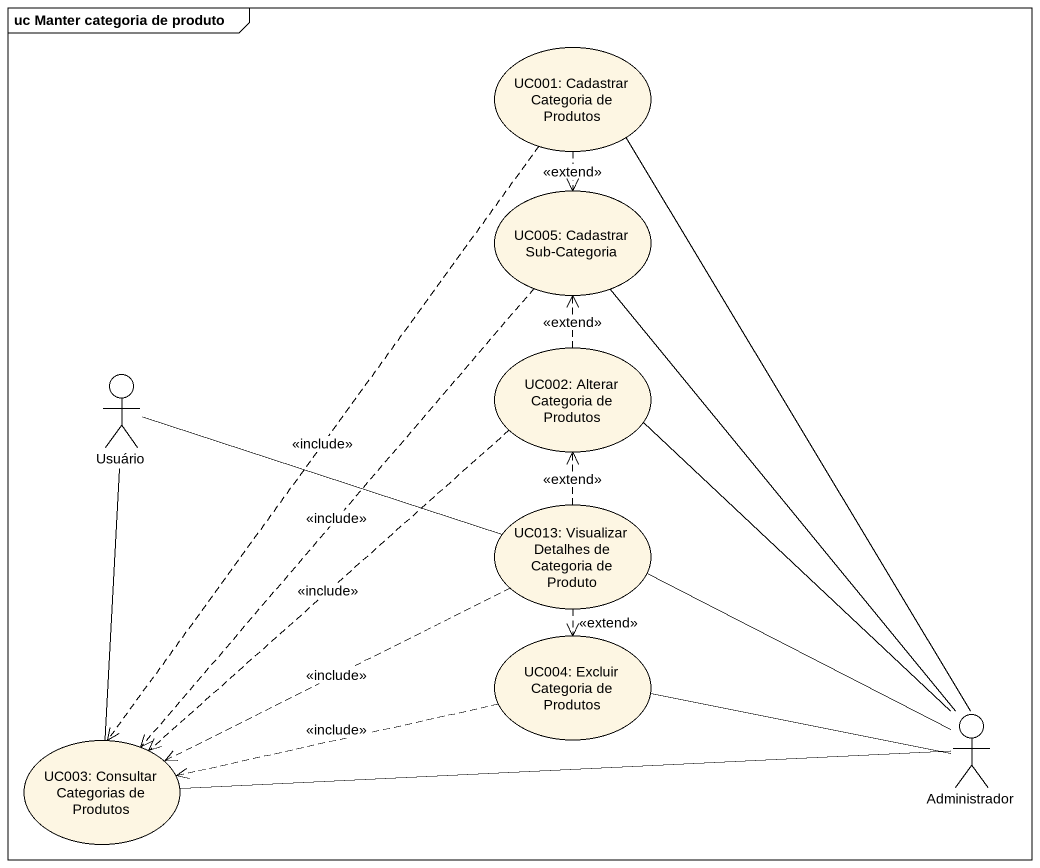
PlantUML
@startuml
mainframe uc Manter categoria de produto
usecase "UC001: Cadastrar Categoria de Produtos" as UC001_Cadastrar_Categoria
usecase "UC005: Cadastrar Sub-Categoria" as UC005_Cadastrar_Sub
usecase "UC002: Alterar Categoria de Produtos" as UC002_Alterar_Categoria_de
actor Usuário
usecase "UC013: Visualizar Detalhes de Categoria de Produto" as UC013_Visualizar_Detalhes
usecase "UC004: Excluir Categoria de Produtos" as UC004_Excluir_Categoria_de
actor Administrador
usecase "UC003: Consultar Categorias de Produtos" as UC003_Consultar_Categorias
UC001_Cadastrar_Categoria ..> UC005_Cadastrar_Sub : <<extend>>
UC001_Cadastrar_Categoria ..> UC003_Consultar_Categorias : <<include>>
UC005_Cadastrar_Sub ..> UC003_Consultar_Categorias : <<include>>
UC002_Alterar_Categoria_de .up.> UC005_Cadastrar_Sub : <<extend>>
UC002_Alterar_Categoria_de ..> UC003_Consultar_Categorias : <<include>>
Usuário -right- UC013_Visualizar_Detalhes
Usuário -- UC003_Consultar_Categorias
UC013_Visualizar_Detalhes .up.> UC002_Alterar_Categoria_de : <<extend>>
UC013_Visualizar_Detalhes ..> UC004_Excluir_Categoria_de : <<extend>>
UC013_Visualizar_Detalhes .left.> UC003_Consultar_Categorias : <<include>>
UC004_Excluir_Categoria_de .left.> UC003_Consultar_Categorias : <<include>>
Administrador -up- UC001_Cadastrar_Categoria
Administrador -up- UC005_Cadastrar_Sub
Administrador -up- UC002_Alterar_Categoria_de
Administrador -left- UC013_Visualizar_Detalhes
Administrador -left- UC004_Excluir_Categoria_de
Administrador -left- UC003_Consultar_Categorias
@enduml
